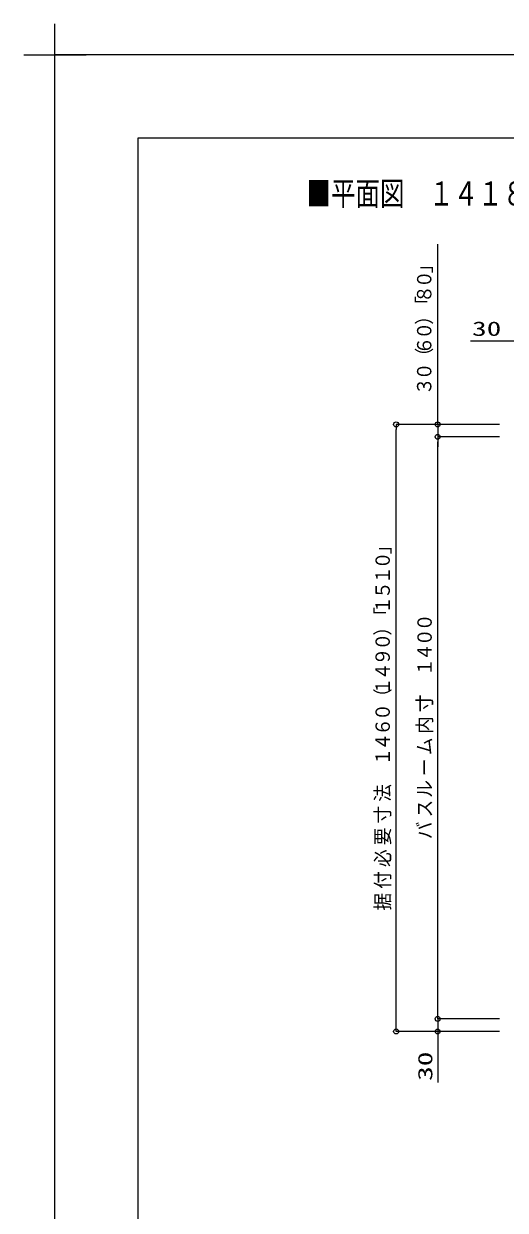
# Model space of a CAD drawing. Units: millimetres on the paper. Extents: x -305 to 305, y -152 to 152.
# Drawn here: x -304.8 to -246.8, y 9.6 to 152.3 of the extents above; entities that cross this region are included whole.
import ezdxf
from ezdxf.enums import TextEntityAlignment as Align

# ---------------------------------------------------------------- set-up
doc = ezdxf.new("R2010")
doc.units = ezdxf.units.MM
for name, color, linetype, lineweight in [('0-0_0', 7, 'Continuous', 9), ('0-1_VIEW0001', 7, 'Continuous', 9), ('0-2_1図面枠', 7, 'Continuous', 9), ('0-3_図面枠', 3, 'Continuous', 9), ('0-4_DEFPOINTS', 7, 'Continuous', 9)]:
    doc.layers.add(name, color=color, linetype=linetype, lineweight=lineweight)
doc.styles.add('ＭＳ ゴシック', font='')
doc.styles.get('ＭＳ ゴシック').set_extended_font_data('MS Gothic')

# ---------------------------------------------------------------- blocks, each defined once
blk = doc.blocks.new('_ORIGIN')
at = {"layer": '0-0_0'}
blk.add_line((0, 0), (-1, 0), dxfattribs=at)
blk.add_circle((0, 0), 0.5, dxfattribs=at)
blk = doc.blocks.new('グループ-6')
at = {"layer": '0-2_1図面枠'}
for p, q in [((-4200, 2895), (-4200, 3045)), ((-4275, 2970), (-4125, 2970))]:
    blk.add_line(p, q, dxfattribs=at)

msp = doc.modelspace()

# ---------------------------------------------------------------- linework, layer by layer
at = {"layer": '0-1_VIEW0001'}
for p, q in [((-254.932, 104.674), (-254.932, 105.274)), ((-247.474, 104.074), (-259.933, 104.074)), ((-259.933, 31.674), (-259.933, 103.474)), ((-254.932, 104.074), (-254.932, 102.574)), ((-247.474, 102.574), (-254.933, 102.574)), ((-254.933, 33.174), (-254.933, 101.974)), ((-254.932, 101.974), (-254.932, 101.374)), ((-254.933, 33.174), (-254.933, 33.774)), ((-247.474, 32.574), (-254.933, 32.574)), ((-254.933, 32.574), (-254.933, 31.074)), ((-247.474, 31.074), (-259.933, 31.074)), ((-254.933, 30.474), (-254.933, 29.874))]:
    msp.add_line(p, q, dxfattribs=at)
for points in [[(-247.474, 104.074), (-254.932, 104.074), (-254.932, 125.734)], [(-244.934, 106.612), (-244.934, 114.072), (-250.971, 114.072)], [(-247.474, 31.074), (-254.933, 31.074), (-254.933, 24.949)]]:
    msp.add_lwpolyline(points, dxfattribs=at)
at = {"layer": '0-3_図面枠'}
msp.add_lwpolyline([(-291.017, -138.498), (108.983, -138.498), (108.983, 138.502), (-291.017, 138.502)], close=True, dxfattribs=at)
at = {"layer": '0-4_DEFPOINTS'}
for p in [(118.983, 148.502), (-301.017, -148.498)]:
    msp.add_line(p, (-301.017, 148.502), dxfattribs=at)

# ---------------------------------------------------------------- block references
at = {"layer": '0-1_VIEW0001', "xscale": 0.6, "yscale": 0.6}
for p, rotation in [((-259.933, 104.074), 90), ((-254.932, 104.074), 270), ((-254.933, 102.574), 90), ((-254.932, 102.574), 90), ((-254.933, 32.574), 270), ((-254.933, 32.574), 270), ((-259.933, 31.074), 270), ((-254.933, 31.074), 90)]:
    msp.add_blockref('_ORIGIN', p, dxfattribs=dict(at, rotation=rotation))
at = {"layer": '0-2_1図面枠', "xscale": 0.05, "yscale": 0.05}
msp.add_blockref('グループ-6', (-91.017, 0.002), dxfattribs=at)

# ---------------------------------------------------------------- texts
at = {"layer": '0-0_0', "style": 'ＭＳ ゴシック', "width": 0.75}
msp.add_text('■平面図\u3000１４１８ドア位置移動\u3000ＡＲ／ＢＲ（Ｓ＝１／２０）', height=2.886, dxfattribs=at).set_placement((-270.735, 129.523), align=Align.BOTTOM_LEFT)
at = {"layer": '0-1_VIEW0001', "style": 'ＭＳ ゴシック'}
for s, width, p in [('」', 0.9, (-255.172, 122.256)), ('０', 0.9, (-255.172, 120.467)), ('８', 0.9, (-255.172, 118.678)), ('「', 0.9, (-255.172, 117.369)), ('）', 0.9, (-255.172, 116.061)), ('０', 0.9, (-255.172, 114.272)), ('（', 0.9, (-255.172, 111.174)), ('６', 0.9, (-255.172, 112.482)), ('０', 0.9, (-255.172, 109.385)), ('３', 0.9, (-255.172, 107.595)), ('」', 0.9, (-260.173, 88.447)), ('０', 0.9, (-260.173, 86.657)), ('１', 0.9, (-260.173, 84.868)), ('５', 0.9, (-260.173, 83.079)), ('１', 0.9, (-260.173, 81.29)), ('「', 0.9, (-260.173, 79.981)), ('０', 0.9, (-255.127, 79.199)), ('）', 0.9, (-260.173, 78.673)), ('０', 0.9, (-260.173, 76.883)), ('０', 0.9, (-255.127, 77.41)), ('４', 0.9, (-255.127, 75.621)), ('９', 0.9, (-260.173, 75.094)), ('４', 0.9, (-260.173, 73.305)), ('１', 0.9, (-255.127, 73.832)), ('１', 0.9, (-260.173, 71.516)), ('（', 0.9, (-260.173, 70.207)), ('寸', 0.9, (-255.127, 69.476)), ('０', 0.9, (-260.173, 68.418)), ('内', 0.9, (-255.127, 66.858)), ('６', 0.9, (-260.173, 66.629)), ('４', 0.9, (-260.173, 64.84)), ('ム', 0.9, (-255.127, 64.302)), ('１', 0.9, (-260.173, 63.05)), ('ー', 0.9, (-255.127, 61.788)), ('法', 0.9, (-260.173, 58.694)), ('ル', 0.9, (-255.127, 59.171)), ('ス', 0.9, (-255.127, 56.809)), ('寸', 0.9, (-260.173, 56.077)), ('バ', 0.9, (-255.127, 54.192)), ('要', 0.9, (-260.173, 53.46)), ('必', 0.9, (-260.173, 50.843)), ('付', 0.9, (-260.173, 48.226)), ('据', 0.9, (-260.173, 45.608)), ('30', 1.5, (-255.058, 25.121))]:
    msp.add_text(s, height=1.73, rotation=90, dxfattribs=dict(at, width=width)).set_placement(p, align=Align.BOTTOM_LEFT)
at = {"layer": '0-1_VIEW0001', "style": 'ＭＳ ゴシック', "width": 1.5}
msp.add_text('30', height=1.73, dxfattribs=at).set_placement((-250.799, 114.198), align=Align.BOTTOM_LEFT)

doc.saveas('drawing.dxf')
